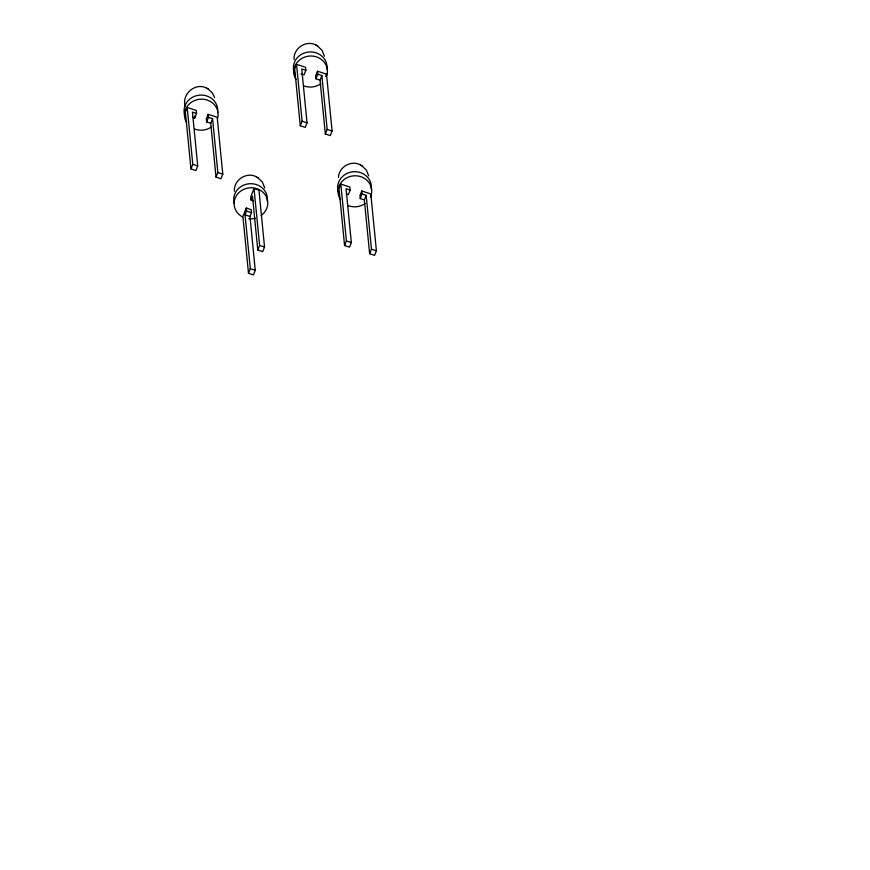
<?xml version="1.0" encoding="UTF-8"?>
<svg xmlns="http://www.w3.org/2000/svg" width="870" height="870" viewBox="0 0 870 870"><rect width="100%" height="100%" fill="white"/><g stroke="black" fill="none" stroke-linecap="round" stroke-linejoin="round"><path stroke-width="1.3" d="M234.432 191.259C233.454 180.177 246.601 171.368 256.411 176.849M294.103 59.508C293.125 48.416 306.273 39.607 316.082 45.099M338.463 177.426C338.756 167.051 351.252 159.786 360.387 164.854M196.544 113.448L196.25 110.436L187.213 107.478L185.386 112.056L190.954 168.91L195.891 170.531L197.718 165.942L192.444 112.099L196.544 113.448L194.717 118.026L192.661 117.352M208.169 114.34L206.342 118.918L206.636 121.93L210.736 123.279L216.021 177.121L220.958 178.742L222.785 174.152L217.206 117.298L208.169 114.34L208.463 117.352L206.636 121.93M190.954 168.91L192.792 164.332L187.213 107.478M210.736 123.279L212.574 118.701L208.463 117.352M216.021 177.121L217.848 172.543L212.574 118.701M305.859 70.307L305.566 67.294L296.529 64.336L294.702 68.915L300.27 125.769L305.207 127.39L307.034 122.811L301.749 68.969L305.859 70.307L304.032 74.896L300.955 73.885M246.264 208.028L242.915 216.423L248.483 273.278L253.42 274.887L255.247 270.309L249.973 216.467L251.495 212.65L251.191 209.648L246.264 208.028L246.558 211.04L245.035 214.846L250.321 268.689L248.483 273.278M250.973 199.969L252.496 196.163L257.77 250.005L262.707 251.615L264.534 247.036L258.966 190.182L254.029 188.572L250.68 196.957L250.973 199.969L253.442 200.774M317.485 71.199L315.658 75.788L315.951 78.789L320.051 80.138L325.337 133.98L330.263 135.6L332.09 131.022L326.522 74.168L317.485 71.199L317.778 74.211L315.951 78.789M300.27 125.769L302.097 121.191L296.529 64.336M320.051 80.138L321.878 75.559L317.778 74.211M325.608 76.451L326.522 74.168M257.77 250.005L259.608 245.416L254.029 188.572M325.337 133.98L327.163 129.402L321.878 75.559M350.153 190.073L349.86 187.061L340.822 184.103L338.995 188.681L344.563 245.536L349.501 247.156L351.328 242.578L346.053 188.725L350.153 190.073L348.326 194.652L346.271 193.977M361.779 190.965L359.952 195.543L360.245 198.556L364.345 199.904L369.63 253.746L374.568 255.367L376.395 250.777L370.816 193.923L361.779 190.965L362.072 193.977L360.245 198.556M344.563 245.536L346.401 240.957L340.822 184.103M364.345 199.904L366.183 195.326L362.072 193.977M369.63 253.746L371.457 249.168L366.183 195.326M302.097 121.191L307.034 122.811M327.163 129.402L332.09 131.022M192.792 164.332L197.718 165.942M217.848 172.543L222.785 174.152M346.401 240.957L351.328 242.578M371.457 249.168L376.395 250.777M246.558 211.04L251.495 212.65M245.035 214.846L249.973 216.467M259.608 245.416L264.534 247.036M250.321 268.689L255.247 270.309M206.777 88.229C195.391 81.889 181.438 94.232 185.158 106.379M317.289 45.762L322.085 50.362L324.39 56.169M361.583 165.528L366.379 170.128L368.695 175.925M207.974 88.903L212.367 92.938L214.618 97.516M257.618 177.523L262.414 182.124L264.719 187.92M315.712 44.892L317.724 46.001M360.006 164.658L362.029 165.768M206.407 88.033L208.419 89.142M256.041 176.653L258.053 177.763M194.521 116.025L194.717 118.026M186.713 122.67A16.845 15.529 -5.6 0 1 199.1 99.3A16.845 15.529 -5.6 0 1 217.554 118.461M211.551 126.857A16.845 15.529 -5.6 0 1 194.858 129.13M184.636 114.883A16.845 15.529 -5.6 0 1 199.795 95.124A16.845 15.529 -5.6 0 1 217.587 112.404M242.523 216.891A16.845 15.529 -5.6 0 1 237.575 194.043A16.845 15.529 -5.6 0 1 262.838 192.139A16.845 15.529 -5.6 0 1 261.185 215.477M255.301 218.25A16.845 15.529 -5.6 0 1 248.744 218.74M234.28 203.504A16.845 15.529 -5.6 0 1 249.44 183.744A16.845 15.529 -5.6 0 1 267.231 201.024M340.322 199.295A16.845 15.529 -5.6 0 1 353.796 175.816A16.845 15.529 -5.6 0 1 370.457 197.022M365.161 203.482A16.845 15.529 -5.6 0 1 348.468 205.755M338.952 193.423A16.845 15.529 -5.6 0 1 352.306 171.868A16.845 15.529 -5.6 0 1 371.196 189.029M296.028 79.529A16.845 15.529 -5.6 0 1 308.404 56.169A16.845 15.529 -5.6 0 1 326.87 75.32M320.856 83.716A16.845 15.529 -5.6 0 1 304.163 85.999M294.658 73.656A16.845 15.529 -5.6 0 1 308.013 52.102A16.845 15.529 -5.6 0 1 326.902 69.263"/></g></svg>
